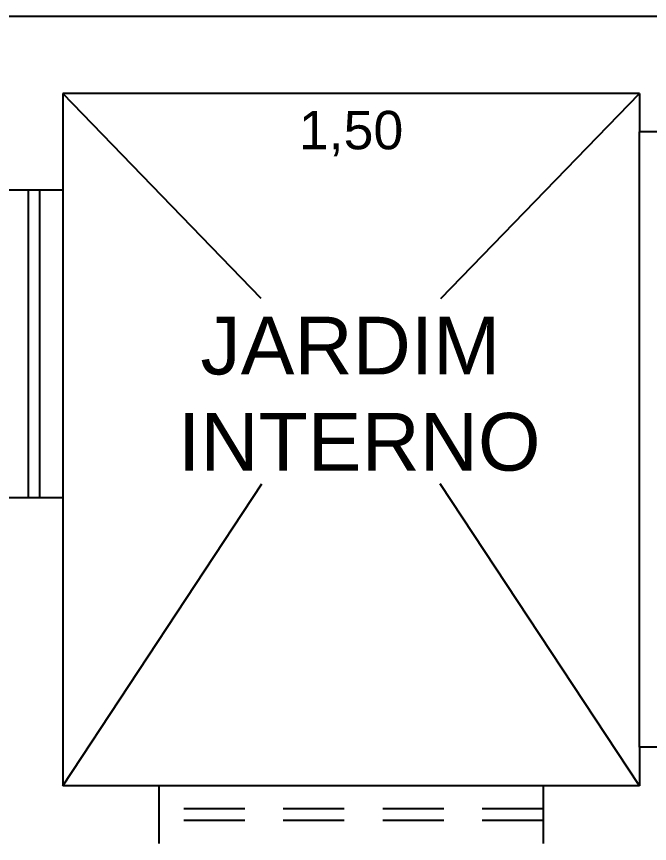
# Model space of a CAD drawing. Header units: millimetres. Extents: x 154.1 to 235.2, y 94.9 to 137.4.
# Drawn here: x 161.184 to 162.83, y 120.276 to 122.426 of the extents above; entities that cross this region are included whole.
import ezdxf

# ---------------------------------------------------------------- set-up
doc = ezdxf.new("R2010")
doc.units = ezdxf.units.MM
doc.header["$LTSCALE"] = 0.05
doc.linetypes.add('HIDDEN2', pattern=[4.7625, 3.175, -1.5875])
for name, color, linetype in [('Cotas', 6, 'Continuous'), ('Desnivel', 1, 'Continuous'), ('Janela', 2, 'Continuous'), ('Parede', 5, 'Continuous'), ('Projeção', 1, 'HIDDEN2')]:
    doc.layers.add(name, color=color, linetype=linetype)
doc.styles.get("Standard").update_dxf_attribs({"font": 'arial.ttf'})
doc.dimstyles.new('ISO-25', dxfattribs={"dimtxt": 0.3, "dimasz": 2.5, "dimexe": 1.25, "dimexo": 0.625, "dimgap": 0.2, "dimtad": 1, "dimzin": 1, "dimtxsty": 'Standard', "dimcen": 2.5, "dimse1": 1, "dimse2": 1, "dimsd1": 1, "dimsd2": 1, "dimclrd": 6, "dimclrt": 2, "dimadec": 0, "dimazin": 0, "dimtfac": 1, "dimtmove": 0, "dimatfit": 3, "dimfxl": 1, "dimarcsym": 0})

# ---------------------------------------------------------------- blocks, each defined once
blk = doc.blocks.new('*D38')
at = {"layer": 'Defpoints', "color": 0}
for p in [(161.1542, 122.2261), (161.1542, 117.5761), (161.3593, 117.5761)]:
    blk.add_point(p, dxfattribs=at)
at = {"layer": 'Cotas', "color": 2, "insert": (161.0992, 119.9011), "char_height": 0.1, "attachment_point": 5, "rotation": 90}
blk.add_mtext('4,65', dxfattribs=at)
blk = doc.blocks.new('*D42')
at = {"layer": 'Defpoints', "color": 0}
for p in [(161.3042, 122.2261), (162.8042, 122.2261), (162.8042, 121.8615)]:
    blk.add_point(p, dxfattribs=at)
at = {"layer": 'Cotas', "color": 2, "insert": (162.0542, 122.1216), "char_height": 0.1, "attachment_point": 5}
blk.add_mtext('1,50', dxfattribs=at)

msp = doc.modelspace()

# ---------------------------------------------------------------- linework, layer by layer
at = {"layer": 'Desnivel'}
for p, q in [((161.8203, 121.6928), (161.3042, 122.2261)), ((162.2881, 121.6928), (162.8042, 122.2261)), ((162.8042, 120.5261), (162.8042, 122.1261)), ((161.3042, 121.9743), (161.3042, 121.1743)), ((161.3042, 120.4261), (161.8224, 121.2115)), ((162.8042, 120.4261), (162.286, 121.2115))]:
    msp.add_line(p, q, dxfattribs=at)
at = {"layer": 'Janela'}
for p, q in [((161.2142, 121.9743), (161.2142, 121.1743)), ((161.2442, 121.9743), (161.2442, 121.1743))]:
    msp.add_line(p, q, dxfattribs=at)
at = {"layer": 'Parede'}
for p, q in [((184.0542, 122.4261), (154.0542, 122.4261)), ((162.8042, 122.2261), (161.3042, 122.2261)), ((161.3042, 122.2261), (161.3042, 121.9743)), ((162.8042, 122.2261), (162.8042, 122.1261)), ((162.9542, 122.1261), (162.8042, 122.1261)), ((161.3042, 121.9743), (161.1542, 121.9743)), ((161.3042, 121.1743), (161.1542, 121.1743)), ((161.3042, 121.1743), (161.3042, 120.4261)), ((162.8042, 120.5261), (162.8042, 120.4261)), ((162.9542, 120.5261), (162.8042, 120.5261)), ((162.8042, 120.4261), (161.3042, 120.4261)), ((161.5542, 120.4261), (161.5542, 120.2761)), ((162.5542, 120.4261), (162.5542, 120.2761))]:
    msp.add_line(p, q, dxfattribs=at)
at = {"layer": 'Projeção'}
for p, q in [((162.5542, 120.3661), (161.5542, 120.3661)), ((162.5542, 120.3361), (161.5542, 120.3361))]:
    msp.add_line(p, q, dxfattribs=at)

# ---------------------------------------------------------------- texts
at = {"layer": 'Janela', "insert": (161.6043, 121.6455), "char_height": 0.15, "attachment_point": 1}
msp.add_mtext(' JARDIM\\PINTERNO', dxfattribs=at)

# ---------------------------------------------------------------- dimensions: what is measured, and where the dimension line sits
at = {"layer": 'Cotas'}
dim = msp.add_linear_dim(base=(161.3593, 117.5761), p1=(161.1542, 122.2261), p2=(161.1542, 117.5761), angle=90, dimstyle='ISO-25', override={"dimtxt": 0.1}, dxfattribs=at)
dim.commit()
dim.dimension.update_dxf_attribs({"geometry": '*D38', "text_midpoint": (161.0992, 119.9011)})
dim = msp.add_linear_dim(base=(162.8042, 121.8615), p1=(161.3042, 122.2261), p2=(162.8042, 122.2261), dimstyle='ISO-25', override={"dimtxt": 0.1}, dxfattribs=at)
dim.commit()
dim.dimension.update_dxf_attribs({"geometry": '*D42', "text_midpoint": (162.0542, 121.8615), "dimtype": 160})

doc.saveas('drawing.dxf')
